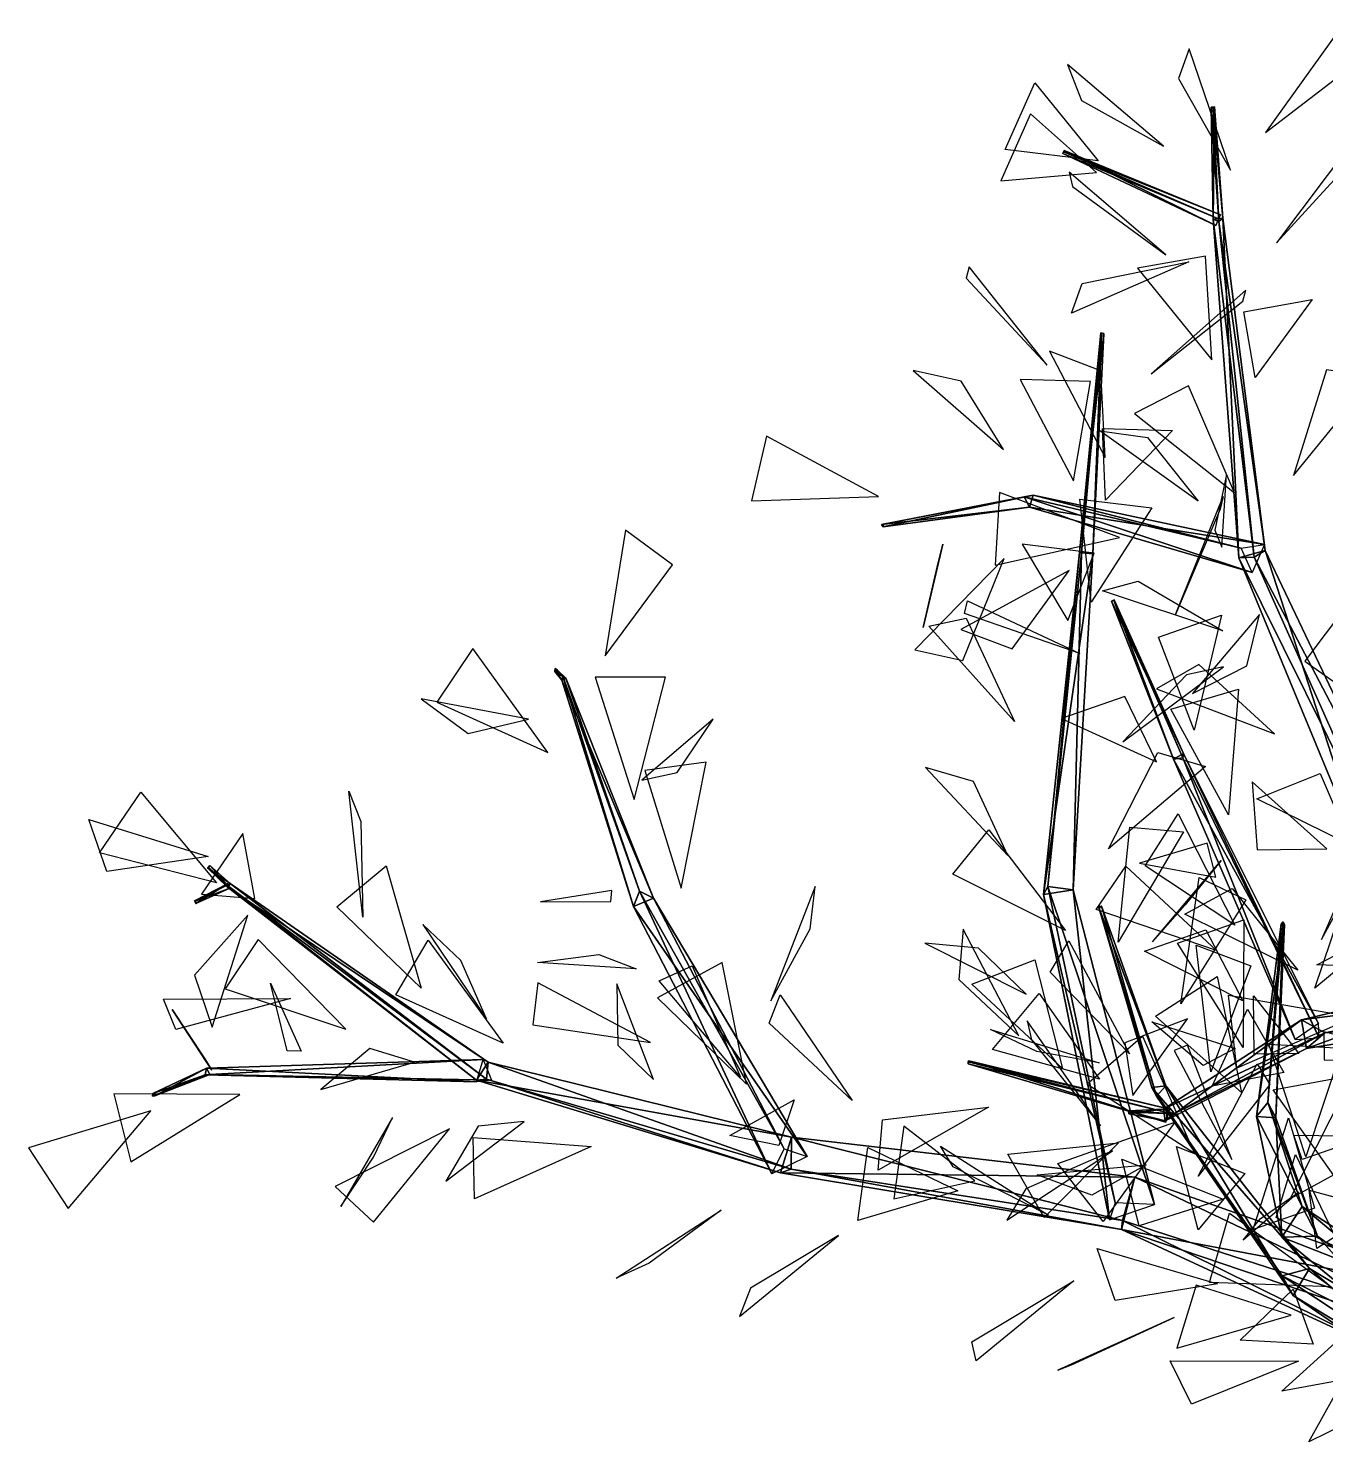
# Model space of a CAD drawing. Extents: x -154 to 171, y -158 to 169.
# Drawn here: x -90.1 to -37.2, y 108.6 to 166.5 of the extents above; entities that cross this region are included whole.
import ezdxf

# ---------------------------------------------------------------- set-up
doc = ezdxf.new("R2010")
doc.units = 0
doc.layers.add('Branches', color=15, linetype='CONTINUOUS')
doc.layers.add('Leaves', color=3, linetype='CONTINUOUS')

msp = doc.modelspace()

# ---------------------------------------------------------------- linework, layer by layer
at = {"layer": 'Branches', "color": 15}
for points in [[(-41.766441, 163.339081, 108.998787), (-41.894848, 163.324982, 108.985062), (-41.820652, 158.766113, 111.701271)], [(-41.766441, 163.339081, 108.998787), (-41.81424, 163.276627, 108.895401), (-41.894848, 163.324982, 108.985062)], [(-41.894848, 163.324982, 108.985062), (-41.578175, 158.671066, 111.402878), (-41.820652, 158.766113, 111.701271)], [(-41.894848, 163.324982, 108.985062), (-41.81424, 163.276627, 108.895401), (-41.578175, 158.671066, 111.402878)], [(-41.766441, 163.339081, 108.998787), (-41.820652, 158.766113, 111.701271), (-41.425556, 158.812912, 111.744568)], [(-41.81424, 163.276627, 108.895401), (-41.766441, 163.339081, 108.998787), (-41.425556, 158.812912, 111.744568)], [(-41.81424, 163.276627, 108.895401), (-41.425556, 158.812912, 111.744568), (-41.578175, 158.671066, 111.402878)], [(-47.87743, 161.565186, 111.870399), (-47.92968, 161.447098, 111.856171), (-41.707619, 158.514618, 111.728401)], [(-47.90173, 161.518799, 111.751511), (-47.92968, 161.447098, 111.856171), (-47.87743, 161.565186, 111.870399)], [(-47.92968, 161.447098, 111.856171), (-47.90173, 161.518799, 111.751511), (-41.603592, 158.781448, 111.338959)], [(-47.92968, 161.447098, 111.856171), (-41.603592, 158.781448, 111.338959), (-41.707619, 158.514618, 111.728401)], [(-47.90173, 161.518799, 111.751511), (-47.87743, 161.565186, 111.870399), (-41.513172, 158.954025, 111.781364)], [(-47.90173, 161.518799, 111.751511), (-41.513172, 158.954025, 111.781364), (-41.603592, 158.781448, 111.338959)], [(-47.87743, 161.565186, 111.870399), (-41.707619, 158.514618, 111.728401), (-41.513172, 158.954025, 111.781364)], [(-41.425556, 158.812912, 111.744568), (-41.820652, 158.766113, 111.701271), (-40.775837, 144.988373, 114.661674)], [(-41.820652, 158.766113, 111.701271), (-40.149818, 145.017029, 113.750488), (-40.775837, 144.988373, 114.661674)], [(-41.820652, 158.766113, 111.701271), (-41.578175, 158.671066, 111.402878), (-40.149818, 145.017029, 113.750488)], [(-41.578175, 158.671066, 111.402878), (-41.425556, 158.812912, 111.744568), (-39.701927, 145.287689, 114.737808)], [(-41.578175, 158.671066, 111.402878), (-39.701927, 145.287689, 114.737808), (-40.149818, 145.017029, 113.750488)], [(-41.425556, 158.812912, 111.744568), (-40.775837, 144.988373, 114.661674), (-39.701927, 145.287689, 114.737808)], [(-46.381989, 154.137344, 163.462784), (-47.181286, 145.193237, 164.501862), (-47.260357, 145.194244, 165.091431)], [(-46.263184, 154.12001, 163.413193), (-46.381989, 154.137344, 163.462784), (-47.260357, 145.194244, 165.091431)], [(-46.263184, 154.12001, 163.413193), (-47.260357, 145.194244, 165.091431), (-46.714787, 145.150589, 164.858414)], [(-46.381989, 154.137344, 163.462784), (-46.367218, 154.116043, 163.335495), (-47.181286, 145.193237, 164.501862)], [(-46.367218, 154.116043, 163.335495), (-46.714787, 145.150589, 164.858414), (-47.181286, 145.193237, 164.501862)], [(-46.367218, 154.116043, 163.335495), (-46.263184, 154.12001, 163.413193), (-46.714787, 145.150589, 164.858414)], [(-46.381989, 154.137344, 163.462784), (-46.263184, 154.12001, 163.413193), (-46.367218, 154.116043, 163.335495)], [(-55.234238, 146.357941, 98.934296), (-55.315758, 146.343124, 99.03434), (-49.509022, 147.472137, 104.192085)], [(-55.315758, 146.343124, 99.03434), (-49.292522, 147.051315, 103.962341), (-49.509022, 147.472137, 104.192085)], [(-55.255325, 146.239777, 98.98394), (-49.139309, 147.538834, 103.816025), (-49.292522, 147.051315, 103.962341)], [(-55.255325, 146.239777, 98.98394), (-55.234238, 146.357941, 98.934296), (-49.139309, 147.538834, 103.816025)], [(-55.234238, 146.357941, 98.934296), (-49.509022, 147.472137, 104.192085), (-49.139309, 147.538834, 103.816025)], [(-49.139309, 147.538834, 103.816025), (-49.509022, 147.472137, 104.192085), (-40.677513, 145.382629, 114.855431)], [(-49.509022, 147.472137, 104.192085), (-40.22411, 144.388275, 114.242371), (-40.677513, 145.382629, 114.855431)], [(-49.509022, 147.472137, 104.192085), (-49.292522, 147.051315, 103.962341), (-40.22411, 144.388275, 114.242371)], [(-49.292522, 147.051315, 103.962341), (-49.139309, 147.538834, 103.816025), (-39.72596, 145.522217, 114.05217)], [(-49.139309, 147.538834, 103.816025), (-40.677513, 145.382629, 114.855431), (-39.72596, 145.522217, 114.05217)], [(-55.315758, 146.343124, 99.03434), (-55.255325, 146.239777, 98.98394), (-49.292522, 147.051315, 103.962341)], [(-49.292522, 147.051315, 103.962341), (-39.72596, 145.522217, 114.05217), (-40.22411, 144.388275, 114.242371)], [(-55.234238, 146.357941, 98.934296), (-55.255325, 146.239777, 98.98394), (-55.315758, 146.343124, 99.03434)], [(-47.260357, 145.194244, 165.091431), (-48.548626, 131.602753, 161.696472), (-48.726814, 131.270508, 162.953232)], [(-46.714787, 145.150589, 164.858414), (-47.260357, 145.194244, 165.091431), (-48.726814, 131.270508, 162.953232)], [(-46.714787, 145.150589, 164.858414), (-48.726814, 131.270508, 162.953232), (-47.520107, 131.468781, 162.477722)], [(-47.260357, 145.194244, 165.091431), (-47.181286, 145.193237, 164.501862), (-48.548626, 131.602753, 161.696472)], [(-47.181286, 145.193237, 164.501862), (-47.520107, 131.468781, 162.477722), (-48.548626, 131.602753, 161.696472)], [(-47.181286, 145.193237, 164.501862), (-46.714787, 145.150589, 164.858414), (-47.520107, 131.468781, 162.477722)], [(-39.701927, 145.287689, 114.737808), (-40.775837, 144.988373, 114.661674), (-35.380985, 131.973358, 116.140594)], [(-40.775837, 144.988373, 114.661674), (-40.149818, 145.017029, 113.750488), (-34.42149, 132.181732, 114.613266)], [(-40.775837, 144.988373, 114.661674), (-34.42149, 132.181732, 114.613266), (-35.380985, 131.973358, 116.140594)], [(-40.149818, 145.017029, 113.750488), (-39.701927, 145.287689, 114.737808), (-33.812469, 132.924393, 116.17646)], [(-40.149818, 145.017029, 113.750488), (-33.812469, 132.924393, 116.17646), (-34.42149, 132.181732, 114.613266)], [(-39.701927, 145.287689, 114.737808), (-35.380985, 131.973358, 116.140594), (-33.812469, 132.924393, 116.17646)], [(-45.949974, 143.217834, 203.363464), (-45.840073, 143.271515, 203.319717), (-43.029171, 137.011444, 202.179077)], [(-45.85392, 143.245865, 203.446304), (-45.840073, 143.271515, 203.319717), (-45.949974, 143.217834, 203.363464)], [(-45.85392, 143.245865, 203.446304), (-45.949974, 143.217834, 203.363464), (-43.423798, 136.78067, 202.333801)], [(-45.949974, 143.217834, 203.363464), (-43.029171, 137.011444, 202.179077), (-43.423798, 136.78067, 202.333801)], [(-45.840073, 143.271515, 203.319717), (-45.85392, 143.245865, 203.446304), (-43.047024, 136.844193, 202.63681)], [(-45.85392, 143.245865, 203.446304), (-43.423798, 136.78067, 202.333801), (-43.047024, 136.844193, 202.63681)], [(-45.840073, 143.271515, 203.319717), (-43.047024, 136.844193, 202.63681), (-43.029171, 137.011444, 202.179077)], [(-68.601494, 140.471466, 141.467621), (-68.620674, 140.350357, 141.424698), (-68.332603, 140.009369, 142.193436)], [(-68.601494, 140.471466, 141.467621), (-68.506622, 140.409149, 141.404449), (-68.620674, 140.350357, 141.424698)], [(-68.620674, 140.350357, 141.424698), (-68.506622, 140.409149, 141.404449), (-68.174171, 140.080231, 142.181503)], [(-68.620674, 140.350357, 141.424698), (-68.174171, 140.080231, 142.181503), (-68.332603, 140.009369, 142.193436)], [(-68.601494, 140.471466, 141.467621), (-68.332603, 140.009369, 142.193436), (-68.298546, 140.160706, 142.276138)], [(-68.506622, 140.409149, 141.404449), (-68.601494, 140.471466, 141.467621), (-68.298546, 140.160706, 142.276138)], [(-68.506622, 140.409149, 141.404449), (-68.298546, 140.160706, 142.276138), (-68.174171, 140.080231, 142.181503)], [(-68.298546, 140.160706, 142.276138), (-68.332603, 140.009369, 142.193436), (-65.420807, 130.78476, 152.292175)], [(-68.332603, 140.009369, 142.193436), (-68.174171, 140.080231, 142.181503), (-64.607391, 131.127914, 152.251358)], [(-68.332603, 140.009369, 142.193436), (-64.607391, 131.127914, 152.251358), (-65.420807, 130.78476, 152.292175)], [(-68.298546, 140.160706, 142.276138), (-65.420807, 130.78476, 152.292175), (-65.176033, 131.412338, 152.878433)], [(-68.174171, 140.080231, 142.181503), (-68.298546, 140.160706, 142.276138), (-65.176033, 131.412338, 152.878433)], [(-68.174171, 140.080231, 142.181503), (-65.176033, 131.412338, 152.878433), (-64.607391, 131.127914, 152.251358)], [(-43.423798, 136.78067, 202.333801), (-43.029171, 137.011444, 202.179077), (-37.524113, 126.020569, 195.545959)], [(-43.047024, 136.844193, 202.63681), (-43.423798, 136.78067, 202.333801), (-38.478745, 125.368729, 195.900208)], [(-43.029171, 137.011444, 202.179077), (-43.047024, 136.844193, 202.63681), (-37.497738, 125.435555, 196.603683)], [(-43.047024, 136.844193, 202.63681), (-38.478745, 125.368729, 195.900208), (-37.497738, 125.435555, 196.603683)], [(-43.029171, 137.011444, 202.179077), (-37.497738, 125.435555, 196.603683), (-37.524113, 126.020569, 195.545959)], [(-43.423798, 136.78067, 202.333801), (-37.524113, 126.020569, 195.545959), (-38.478745, 125.368729, 195.900208)], [(-82.757439, 132.363876, 170.383514), (-82.669128, 132.45549, 170.409622), (-81.83976, 131.725998, 170.30661)], [(-82.669128, 132.45549, 170.409622), (-82.757439, 132.363876, 170.383514), (-82.721947, 132.386749, 170.506363)], [(-82.721947, 132.386749, 170.506363), (-82.757439, 132.363876, 170.383514), (-81.963867, 131.591385, 170.269501)], [(-82.757439, 132.363876, 170.383514), (-81.83976, 131.725998, 170.30661), (-81.963867, 131.591385, 170.269501)], [(-82.669128, 132.45549, 170.409622), (-82.721947, 132.386749, 170.506363), (-81.895287, 131.608017, 170.440399)], [(-82.721947, 132.386749, 170.506363), (-81.963867, 131.591385, 170.269501), (-81.895287, 131.608017, 170.440399)], [(-82.669128, 132.45549, 170.409622), (-81.895287, 131.608017, 170.440399), (-81.83976, 131.725998, 170.30661)], [(-83.292358, 131.024063, 170.485672), (-81.90213, 131.681717, 170.452377), (-81.945389, 131.70929, 170.25029)], [(-83.23381, 130.915085, 170.525284), (-83.292358, 131.024063, 170.485672), (-81.945389, 131.70929, 170.25029)], [(-83.292358, 131.024063, 170.485672), (-83.265419, 131.006882, 170.611588), (-81.90213, 131.681717, 170.452377)], [(-83.265419, 131.006882, 170.611588), (-81.851387, 131.534393, 170.313858), (-81.90213, 131.681717, 170.452377)], [(-83.23381, 130.915085, 170.525284), (-81.945389, 131.70929, 170.25029), (-81.851387, 131.534393, 170.313858)], [(-81.963867, 131.591385, 170.269501), (-81.83976, 131.725998, 170.30661), (-71.331169, 124.453972, 164.811783)], [(-81.895287, 131.608017, 170.440399), (-81.963867, 131.591385, 170.269501), (-71.803192, 123.718521, 164.580231)], [(-81.83976, 131.725998, 170.30661), (-81.895287, 131.608017, 170.440399), (-71.401779, 123.753601, 165.379059)], [(-81.895287, 131.608017, 170.440399), (-71.803192, 123.718521, 164.580231), (-71.401779, 123.753601, 165.379059)], [(-81.83976, 131.725998, 170.30661), (-71.401779, 123.753601, 165.379059), (-71.331169, 124.453972, 164.811783)], [(-48.726814, 131.270508, 162.953232), (-48.548626, 131.602753, 161.696472), (-45.802326, 118.727348, 156.942734)], [(-48.548626, 131.602753, 161.696472), (-44.209473, 118.657738, 158.209351), (-45.802326, 118.727348, 156.942734)], [(-48.548626, 131.602753, 161.696472), (-47.520107, 131.468781, 162.477722), (-44.209473, 118.657738, 158.209351)], [(-83.292358, 131.024063, 170.485672), (-83.23381, 130.915085, 170.525284), (-83.265419, 131.006882, 170.611588)], [(-83.265419, 131.006882, 170.611588), (-83.23381, 130.915085, 170.525284), (-81.851387, 131.534393, 170.313858)], [(-81.963867, 131.591385, 170.269501), (-71.331169, 124.453972, 164.811783), (-71.803192, 123.718521, 164.580231)], [(-65.176033, 131.412338, 152.878433), (-65.420807, 130.78476, 152.292175), (-59.786705, 119.899277, 159.05687)], [(-65.420807, 130.78476, 152.292175), (-64.607391, 131.127914, 152.251358), (-58.34399, 120.613106, 158.91658)], [(-65.176033, 131.412338, 152.878433), (-59.786705, 119.899277, 159.05687), (-59.278503, 120.924904, 160.19725)], [(-64.607391, 131.127914, 152.251358), (-65.176033, 131.412338, 152.878433), (-59.278503, 120.924904, 160.19725)], [(-64.607391, 131.127914, 152.251358), (-59.278503, 120.924904, 160.19725), (-58.34399, 120.613106, 158.91658)], [(-47.520107, 131.468781, 162.477722), (-48.726814, 131.270508, 162.953232), (-46.04134, 118.03286, 158.841919)], [(-48.726814, 131.270508, 162.953232), (-45.802326, 118.727348, 156.942734), (-46.04134, 118.03286, 158.841919)], [(-47.520107, 131.468781, 162.477722), (-46.04134, 118.03286, 158.841919), (-44.209473, 118.657738, 158.209351)], [(-65.420807, 130.78476, 152.292175), (-58.34399, 120.613106, 158.91658), (-59.786705, 119.899277, 159.05687)], [(-46.489033, 130.7883, 164.710693), (-46.366917, 130.796768, 164.754166), (-43.743614, 123.482468, 159.524521)], [(-46.489033, 130.7883, 164.710693), (-46.45369, 130.724167, 164.817993), (-46.366917, 130.796768, 164.754166)], [(-46.489033, 130.7883, 164.710693), (-43.743614, 123.482468, 159.524521), (-44.309113, 123.423882, 159.300018)], [(-46.45369, 130.724167, 164.817993), (-46.489033, 130.7883, 164.710693), (-44.309113, 123.423882, 159.300018)], [(-46.366917, 130.796768, 164.754166), (-46.45369, 130.724167, 164.817993), (-44.119198, 123.072372, 159.762619)], [(-46.45369, 130.724167, 164.817993), (-44.309113, 123.423882, 159.300018), (-44.119198, 123.072372, 159.762619)], [(-46.366917, 130.796768, 164.754166), (-44.119198, 123.072372, 159.762619), (-43.743614, 123.482468, 159.524521)], [(-39.039391, 130.075699, 195.553558), (-39.583298, 122.812691, 184.940292), (-40.046993, 122.240829, 185.232254)], [(-38.910229, 130.061981, 195.555527), (-39.039391, 130.075699, 195.553558), (-40.046993, 122.240829, 185.232254)], [(-38.910229, 130.061981, 195.555527), (-40.046993, 122.240829, 185.232254), (-39.258423, 122.186722, 185.282333)], [(-39.039391, 130.075699, 195.553558), (-38.964252, 130.158539, 195.487457), (-39.583298, 122.812691, 184.940292)], [(-38.964252, 130.158539, 195.487457), (-39.258423, 122.186722, 185.282333), (-39.583298, 122.812691, 184.940292)], [(-38.964252, 130.158539, 195.487457), (-38.910229, 130.061981, 195.555527), (-39.258423, 122.186722, 185.282333)], [(-39.039391, 130.075699, 195.553558), (-38.910229, 130.061981, 195.555527), (-38.964252, 130.158539, 195.487457)], [(-38.211315, 126.178215, 195.887695), (-27.447754, 127.556717, 186.788177), (-28.632271, 128.447495, 185.570236)], [(-38.016937, 125.001213, 195.748093), (-38.211315, 126.178215, 195.887695), (-28.632271, 128.447495, 185.570236)], [(-38.016937, 125.001213, 195.748093), (-28.632271, 128.447495, 185.570236), (-28.599394, 126.53257, 185.679535)], [(-38.211315, 126.178215, 195.887695), (-37.272339, 125.645424, 196.414047), (-27.447754, 127.556717, 186.788177)], [(-37.272339, 125.645424, 196.414047), (-28.599394, 126.53257, 185.679535), (-27.447754, 127.556717, 186.788177)], [(-37.272339, 125.645424, 196.414047), (-38.016937, 125.001213, 195.748093), (-28.599394, 126.53257, 185.679535)], [(-43.835804, 122.542877, 208.278503), (-37.272339, 125.645424, 196.414047), (-38.211315, 126.178215, 195.887695)], [(-43.768753, 122.064903, 208.244507), (-43.835804, 122.542877, 208.278503), (-38.211315, 126.178215, 195.887695)], [(-43.768753, 122.064903, 208.244507), (-38.211315, 126.178215, 195.887695), (-38.016937, 125.001213, 195.748093)], [(-43.835804, 122.542877, 208.278503), (-43.412212, 122.343658, 208.400955), (-37.272339, 125.645424, 196.414047)], [(-43.412212, 122.343658, 208.400955), (-38.016937, 125.001213, 195.748093), (-37.272339, 125.645424, 196.414047)], [(-43.412212, 122.343658, 208.400955), (-43.768753, 122.064903, 208.244507), (-38.016937, 125.001213, 195.748093)], [(-84.984184, 123.182373, 154.303055), (-82.852837, 123.934097, 156.716736), (-82.796509, 124.201111, 156.59552)], [(-84.909615, 123.08049, 154.272476), (-84.984184, 123.182373, 154.303055), (-82.796509, 124.201111, 156.59552)], [(-84.909615, 123.08049, 154.272476), (-82.796509, 124.201111, 156.59552), (-82.660851, 123.955612, 156.493118)], [(-82.796509, 124.201111, 156.59552), (-82.852837, 123.934097, 156.716736), (-71.803467, 123.647217, 165.315765)], [(-82.796509, 124.201111, 156.59552), (-71.803467, 123.647217, 165.315765), (-71.533936, 124.5625, 164.957169)], [(-82.660851, 123.955612, 156.493118), (-82.796509, 124.201111, 156.59552), (-71.533936, 124.5625, 164.957169)], [(-82.660851, 123.955612, 156.493118), (-71.533936, 124.5625, 164.957169), (-71.198746, 123.716377, 164.498138)], [(-71.803192, 123.718521, 164.580231), (-71.331169, 124.453972, 164.811783), (-58.980606, 121.394829, 159.251129)], [(-71.331169, 124.453972, 164.811783), (-71.401779, 123.753601, 165.379059), (-58.994465, 120.100403, 160.227249)], [(-71.331169, 124.453972, 164.811783), (-58.994465, 120.100403, 160.227249), (-58.980606, 121.394829, 159.251129)], [(-51.758331, 124.500778, 209.688217), (-51.794861, 124.37928, 209.660309), (-43.73674, 122.011597, 208.404739)], [(-51.758331, 124.500778, 209.688217), (-51.787014, 124.468071, 209.565811), (-51.794861, 124.37928, 209.660309)], [(-51.794861, 124.37928, 209.660309), (-51.787014, 124.468071, 209.565811), (-43.70253, 122.398636, 207.992828)], [(-51.794861, 124.37928, 209.660309), (-43.70253, 122.398636, 207.992828), (-43.73674, 122.011597, 208.404739)], [(-51.787014, 124.468071, 209.565811), (-51.758331, 124.500778, 209.688217), (-43.577499, 122.541206, 208.526382)], [(-51.787014, 124.468071, 209.565811), (-43.577499, 122.541206, 208.526382), (-43.70253, 122.398636, 207.992828)], [(-51.758331, 124.500778, 209.688217), (-43.73674, 122.011597, 208.404739), (-43.577499, 122.541206, 208.526382)], [(-85.000679, 123.069061, 154.36441), (-82.660851, 123.955612, 156.493118), (-82.852837, 123.934097, 156.716736)], [(-85.000679, 123.069061, 154.36441), (-84.909615, 123.08049, 154.272476), (-82.660851, 123.955612, 156.493118)], [(-84.984184, 123.182373, 154.303055), (-85.000679, 123.069061, 154.36441), (-82.852837, 123.934097, 156.716736)], [(-82.852837, 123.934097, 156.716736), (-82.660851, 123.955612, 156.493118), (-71.198746, 123.716377, 164.498138)], [(-82.852837, 123.934097, 156.716736), (-71.198746, 123.716377, 164.498138), (-71.803467, 123.647217, 165.315765)], [(-71.401779, 123.753601, 165.379059), (-71.803192, 123.718521, 164.580231), (-59.434128, 119.942055, 158.692291)], [(-71.803192, 123.718521, 164.580231), (-58.980606, 121.394829, 159.251129), (-59.434128, 119.942055, 158.692291)], [(-71.401779, 123.753601, 165.379059), (-59.434128, 119.942055, 158.692291), (-58.994465, 120.100403, 160.227249)], [(-84.984184, 123.182373, 154.303055), (-84.909615, 123.08049, 154.272476), (-85.000679, 123.069061, 154.36441)], [(-44.309113, 123.423882, 159.300018), (-43.743614, 123.482468, 159.524521), (-37.897987, 116.052795, 149.407181)], [(-44.309113, 123.423882, 159.300018), (-37.897987, 116.052795, 149.407181), (-39.003986, 115.758804, 148.732513)], [(-44.119198, 123.072372, 159.762619), (-44.309113, 123.423882, 159.300018), (-39.003986, 115.758804, 148.732513)], [(-43.743614, 123.482468, 159.524521), (-44.119198, 123.072372, 159.762619), (-38.560684, 114.953468, 149.691559)], [(-44.119198, 123.072372, 159.762619), (-39.003986, 115.758804, 148.732513), (-38.560684, 114.953468, 149.691559)], [(-43.743614, 123.482468, 159.524521), (-38.560684, 114.953468, 149.691559), (-37.897987, 116.052795, 149.407181)], [(-45.255848, 122.471413, 215.040527), (-43.412212, 122.343658, 208.400955), (-43.835804, 122.542877, 208.278503)], [(-45.24263, 122.342278, 215.045349), (-45.255848, 122.471413, 215.040527), (-43.835804, 122.542877, 208.278503)], [(-45.255848, 122.471413, 215.040527), (-45.140163, 122.41893, 215.067688), (-43.412212, 122.343658, 208.400955)], [(-45.255848, 122.471413, 215.040527), (-45.24263, 122.342278, 215.045349), (-45.140163, 122.41893, 215.067688)], [(-45.24263, 122.342278, 215.045349), (-43.835804, 122.542877, 208.278503), (-43.768753, 122.064903, 208.244507)], [(-45.140163, 122.41893, 215.067688), (-45.24263, 122.342278, 215.045349), (-43.768753, 122.064903, 208.244507)], [(-45.140163, 122.41893, 215.067688), (-43.768753, 122.064903, 208.244507), (-43.412212, 122.343658, 208.400955)], [(-40.046993, 122.240829, 185.232254), (-39.583298, 122.812691, 184.940292), (-38.192257, 118.577217, 171.747757)], [(-39.583298, 122.812691, 184.940292), (-37.566525, 117.365837, 172.357651), (-38.192257, 118.577217, 171.747757)], [(-39.583298, 122.812691, 184.940292), (-39.258423, 122.186722, 185.282333), (-37.566525, 117.365837, 172.357651)], [(-40.046993, 122.240829, 185.232254), (-38.192257, 118.577217, 171.747757), (-39.020103, 117.332077, 171.952957)], [(-39.258423, 122.186722, 185.282333), (-40.046993, 122.240829, 185.232254), (-39.020103, 117.332077, 171.952957)], [(-39.258423, 122.186722, 185.282333), (-39.020103, 117.332077, 171.952957), (-37.566525, 117.365837, 172.357651)], [(-59.434128, 119.942055, 158.692291), (-58.980606, 121.394829, 159.251129), (-45.007393, 119.765381, 157.783234)], [(-58.980606, 121.394829, 159.251129), (-58.994465, 120.100403, 160.227249), (-45.502014, 118.010498, 159.247604)], [(-58.980606, 121.394829, 159.251129), (-45.502014, 118.010498, 159.247604), (-45.007393, 119.765381, 157.783234)], [(-58.994465, 120.100403, 160.227249), (-59.434128, 119.942055, 158.692291), (-45.543736, 117.642067, 156.963165)], [(-58.994465, 120.100403, 160.227249), (-45.543736, 117.642067, 156.963165), (-45.502014, 118.010498, 159.247604)], [(-59.434128, 119.942055, 158.692291), (-45.007393, 119.765381, 157.783234), (-45.543736, 117.642067, 156.963165)], [(-45.543736, 117.642067, 156.963165), (-45.007393, 119.765381, 157.783234), (-31.524847, 114.98703, 159.779434)], [(-45.007393, 119.765381, 157.783234), (-45.502014, 118.010498, 159.247604), (-32.446747, 113.78405, 161.750549)], [(-45.007393, 119.765381, 157.783234), (-32.446747, 113.78405, 161.750549), (-31.524847, 114.98703, 159.779434)], [(-39.020103, 117.332077, 171.952957), (-38.192257, 118.577217, 171.747757), (-32.340389, 114.710571, 159.63652)], [(-38.192257, 118.577217, 171.747757), (-31.459574, 112.949806, 160.692459), (-32.340389, 114.710571, 159.63652)], [(-38.192257, 118.577217, 171.747757), (-37.566525, 117.365837, 172.357651), (-31.459574, 112.949806, 160.692459)], [(-45.502014, 118.010498, 159.247604), (-45.543736, 117.642067, 156.963165), (-33.331745, 111.983917, 160.281326)], [(-45.502014, 118.010498, 159.247604), (-33.331745, 111.983917, 160.281326), (-32.446747, 113.78405, 161.750549)], [(-45.543736, 117.642067, 156.963165), (-32.409843, 113.186897, 158.310211), (-33.331745, 111.983917, 160.281326)], [(-45.543736, 117.642067, 156.963165), (-31.524847, 114.98703, 159.779434), (-32.409843, 113.186897, 158.310211)], [(-37.566525, 117.365837, 172.357651), (-39.020103, 117.332077, 171.952957), (-33.484924, 112.796043, 159.762161)], [(-39.020103, 117.332077, 171.952957), (-32.340389, 114.710571, 159.63652), (-33.484924, 112.796043, 159.762161)], [(-37.566525, 117.365837, 172.357651), (-33.484924, 112.796043, 159.762161), (-31.459574, 112.949806, 160.692459)], [(-39.003986, 115.758804, 148.732513), (-37.897987, 116.052795, 149.407181), (-28.258892, 110.28476, 141.26387)], [(-37.897987, 116.052795, 149.407181), (-38.560684, 114.953468, 149.691559), (-29.239241, 108.559631, 141.665939)], [(-37.897987, 116.052795, 149.407181), (-29.239241, 108.559631, 141.665939), (-28.258892, 110.28476, 141.26387)], [(-39.003986, 115.758804, 148.732513), (-28.258892, 110.28476, 141.26387), (-29.625635, 109.561333, 139.924622)], [(-38.560684, 114.953468, 149.691559), (-39.003986, 115.758804, 148.732513), (-29.625635, 109.561333, 139.924622)], [(-38.560684, 114.953468, 149.691559), (-29.625635, 109.561333, 139.924622), (-29.239241, 108.559631, 141.665939)]]:
    msp.add_3dface(points, dxfattribs=at)
at = {"layer": 'Leaves', "color": 3}
for points in [[(-39.683525, 162.292465, 110.01474), (-36.077568, 165.071533, 107.460548), (-36.640507, 166.533936, 110.018768)], [(-41.102364, 160.767227, 112.59626), (-42.793343, 165.698944, 112.858429), (-43.232311, 164.491852, 115.569557)], [(-43.84362, 161.744171, 109.412735), (-47.739986, 165.07103, 108.412582), (-47.177048, 163.608627, 105.854362)], [(-46.495411, 161.146851, 109.6745), (-50.277702, 161.600601, 106.105415), (-49.070992, 164.327469, 106.434128)], [(-46.564304, 160.669647, 113.886032), (-49.254807, 163.054276, 117.670837), (-50.461517, 160.327408, 117.342125)], [(-39.232273, 157.80658, 111.908005), (-36.006199, 161.339432, 109.819626), (-36.135887, 161.922028, 112.759651)], [(-43.741138, 157.323639, 111.80481), (-47.673782, 160.686249, 112.495598), (-47.544094, 160.103653, 109.555573)], [(-41.867847, 153.049194, 115.06575), (-42.12112, 157.269424, 118.127708), (-44.898594, 156.77774, 117.105995)], [(-48.566917, 152.824509, 163.690262), (-51.754345, 156.830811, 164.709961), (-51.867313, 156.371735, 161.747452)], [(-42.803444, 157.035202, 110.659203), (-47.585258, 154.941864, 110.612755), (-47.14629, 156.148956, 107.901627)], [(-44.344032, 152.470352, 163.584122), (-40.600307, 155.426804, 161.464233), (-40.487339, 155.88588, 164.426743)], [(-40.106323, 152.329346, 110.62355), (-40.55962, 155.004593, 106.164001), (-37.782146, 155.496277, 107.185715)], [(-46.205559, 149.06337, 106.557014), (-46.386879, 152.599197, 102.720993), (-48.475971, 153.391388, 104.723022)], [(-50.351585, 149.399124, 102.685204), (-52.079815, 152.180283, 98.619682), (-54.034035, 152.614212, 100.854126)], [(-38.546722, 148.335251, 115.4263), (-35.255524, 152.371109, 115.78669), (-37.193726, 152.63356, 118.06144)], [(-47.503635, 148.113846, 166.551193), (-46.815014, 152.159195, 169.777802), (-49.67754, 152.246719, 168.884323)], [(-40.950081, 147.628052, 115.111961), (-42.815784, 151.988098, 112.930397), (-45.022736, 150.855972, 114.617897)], [(-46.194035, 147.334183, 162.279099), (-46.326359, 150.251602, 157.952316), (-43.463833, 150.164078, 158.845795)], [(-55.440311, 147.478958, 101.298225), (-59.998863, 149.942551, 100.665512), (-60.616707, 147.302399, 101.949219)], [(-42.428215, 147.291611, 112.239487), (-46.425983, 150.15123, 110.481506), (-44.487785, 149.888779, 108.206757)], [(-41.74538, 146.113434, 108.744637), (-41.457764, 145.41745, 103.579086), (-41.27676, 148.372772, 104.062134)], [(-45.629704, 145.806061, 112.080574), (-50.515751, 147.641693, 111.996773), (-50.696754, 144.686371, 111.513725)], [(-46.784607, 143.183578, 162.056824), (-47.245289, 147.375748, 158.98053), (-44.315796, 147.020874, 159.521027)], [(-43.347767, 142.676437, 203.386658), (-41.40205, 147.48291, 202.784988), (-41.529491, 146.967896, 205.737701)], [(-66.572777, 140.987122, 143.291946), (-63.823444, 144.692963, 140.851059), (-65.735931, 146.103546, 142.682083)], [(-52.820469, 145.545944, 98.58358), (-53.626747, 142.144958, 94.706314), (-53.008904, 144.78511, 93.422607)], [(-47.738308, 142.436081, 166.735077), (-46.664951, 145.179626, 171.044464), (-49.594444, 145.5345, 170.503967)], [(-50.322182, 144.951462, 103.574669), (-53.958786, 141.23291, 103.130203), (-52.004566, 140.798981, 100.89576)], [(-47.672684, 144.467819, 106.844505), (-52.089794, 142.07164, 105.431175), (-50.000702, 141.279449, 103.429146)], [(-41.415913, 142.013184, 113.244324), (-46.316235, 143.6418, 112.479797), (-44.863346, 144.031845, 109.884232)], [(-47.250095, 141.082108, 202.940155), (-51.941235, 142.714081, 204.546356), (-51.813797, 143.229095, 201.593643)], [(-42.586819, 137.972427, 200.420319), (-44.04277, 141.748871, 197.12355), (-41.473015, 142.648041, 198.383652)], [(-39.921844, 142.679749, 113.13694), (-42.654572, 139.459351, 110.06916), (-40.44762, 140.591476, 108.38166)], [(-34.899708, 138.52681, 104.921417), (-36.425854, 142.975098, 102.655647), (-38.07988, 140.781845, 101.449905)], [(-49.897892, 138.321564, 162.278809), (-53.385509, 142.201294, 162.463776), (-51.871975, 142.524506, 159.893799)], [(-68.899513, 137.056458, 147.403152), (-71.953529, 141.286545, 147.23175), (-73.417908, 139.10672, 145.781265)], [(-45.491482, 137.489532, 164.769226), (-41.391186, 140.545517, 165.817352), (-42.90472, 140.222305, 168.387329)], [(-39.319386, 137.814163, 116.91404), (-42.399738, 140.638123, 120.042404), (-44.126438, 139.647369, 117.798096)], [(-65.393661, 135.145111, 151.461441), (-64.106651, 140.129471, 150.595566), (-66.972649, 140.120682, 151.482117)], [(-69.691689, 138.415802, 142.015152), (-74.057457, 139.243073, 139.275482), (-72.144974, 137.832489, 137.444458)], [(-44.128429, 136.680771, 204.48587), (-45.417896, 139.342773, 208.787155), (-47.987652, 138.443604, 207.527054)], [(-41.190681, 134.522781, 198.295807), (-43.536625, 138.823257, 196.49231), (-40.781475, 139.640778, 197.353012)], [(-65.078972, 135.935669, 145.230362), (-63.64138, 136.238693, 140.221207), (-62.176998, 138.418518, 141.671692)], [(-46.074902, 133.134369, 160.883362), (-44.065205, 137.05835, 158.088089), (-42.121227, 136.493011, 160.301987)], [(-63.47234, 131.541763, 155.001907), (-62.454903, 136.659164, 154.837296), (-64.950363, 136.328461, 156.469269)], [(-50.180927, 132.868164, 164.420807), (-51.57795, 135.879898, 168.449173), (-53.521927, 136.445236, 166.235275)], [(-37.184696, 133.13887, 113.246017), (-40.228912, 135.86145, 109.99482), (-40.017986, 133.091599, 108.861938)], [(-36.203194, 133.290115, 112.709496), (-40.030289, 135.174515, 109.700768), (-37.453083, 136.209671, 108.566551)], [(-82.397621, 131.750259, 168.246628), (-87.162834, 132.979782, 166.505646), (-85.481819, 135.449631, 166.233582)], [(-76.434204, 130.350555, 168.740845), (-77.009026, 135.480774, 169.515686), (-76.512161, 134.252747, 172.207352)], [(-40.939075, 130.02951, 193.839417), (-44.586765, 132.445145, 196.687057), (-43.241604, 134.558792, 195.036896)], [(-82.730965, 132.817764, 168.783447), (-86.864662, 132.214279, 165.653229), (-87.594826, 134.334274, 167.646347)], [(-45.685314, 129.339584, 159.41655), (-45.204292, 134.023209, 157.162155), (-43.020012, 133.823227, 159.208847)], [(-80.837212, 131.116745, 172.136765), (-81.31852, 133.759354, 176.612808), (-82.999535, 131.289505, 176.884872)], [(-47.828594, 129.817291, 162.786774), (-52.409, 132.10582, 163.802948), (-50.947311, 133.908936, 161.902359)], [(-41.707977, 131.976303, 202.370392), (-42.055672, 133.368286, 207.389511), (-44.810822, 132.550766, 206.528809)], [(-37.406956, 129.445206, 199.459045), (-35.2066, 133.476288, 201.94075), (-36.407219, 131.715454, 204.052139)], [(-74.065033, 127.466797, 164.441467), (-77.496437, 130.776154, 162.314575), (-75.491898, 132.446396, 163.795151)], [(-41.682323, 129.003525, 196.659576), (-46.576321, 130.664902, 197.393494), (-45.375702, 132.425735, 195.282104)], [(-44.285511, 129.347687, 165.066132), (-41.494064, 132.65596, 167.983856), (-42.955753, 130.852844, 169.884445)], [(-37.681736, 127.460457, 189.305618), (-36.02235, 132.364456, 189.974442), (-33.928982, 130.576019, 191.165771)], [(-43.130135, 126.831993, 160.183273), (-42.381256, 131.962723, 159.5793), (-40.486279, 131.061447, 161.723312)], [(-66.298843, 131.436218, 148.498489), (-69.202286, 130.984955, 144.183823), (-66.336288, 130.993744, 143.297272)], [(-59.822899, 126.949905, 154.936081), (-58.229767, 129.885147, 150.924057), (-58.025146, 131.596893, 153.379272)], [(-38.365307, 128.201508, 195.184448), (-42.967155, 130.470993, 196.144897), (-41.043304, 131.522598, 198.192566)], [(-81.119713, 130.440964, 171.901825), (-83.295883, 127.99279, 175.966385), (-82.56572, 125.872795, 173.973267)], [(-71.407852, 126.219269, 163.449188), (-72.442093, 128.592392, 158.916122), (-73.995529, 130.051804, 161.027267)], [(-40.588795, 125.051476, 185.044205), (-43.273178, 129.292221, 186.479523), (-40.564949, 130.241348, 185.605087)], [(-77.130661, 125.796844, 162.776779), (-80.701813, 129.444168, 161.684097), (-82.035629, 127.44104, 163.475296)], [(-70.720322, 125.222923, 162.413742), (-75.091316, 127.186249, 160.342575), (-73.781319, 129.415527, 161.863846)], [(-49.423061, 127.223892, 163.198868), (-51.375942, 129.093475, 167.664398), (-53.560223, 129.293457, 165.617706)], [(-49.733002, 125.525215, 210.81897), (-51.994694, 129.86171, 212.643707), (-52.17593, 127.811188, 214.826019)], [(-45.227924, 124.788338, 207.552917), (-48.450943, 128.112, 205.141403), (-47.687817, 129.388474, 207.746826)], [(-40.607277, 126.951416, 200.090363), (-44.615475, 128.972809, 202.754623), (-42.115932, 129.83403, 204.172577)], [(-33.450733, 128.269028, 114.096077), (-37.590237, 128.419235, 110.919296), (-35.292679, 129.605469, 109.398087)], [(-65.311516, 128.251663, 151.522873), (-69.324898, 128.502838, 148.19426), (-66.829437, 128.833542, 146.562286)], [(-41.909466, 124.064445, 157.27681), (-42.501675, 129.21373, 157.896637), (-40.284969, 128.373459, 159.735153)], [(-60.811939, 123.556519, 160.690277), (-61.807236, 128.510513, 162.000748), (-64.435928, 127.065224, 162.034042)], [(-61.059532, 123.842369, 159.591904), (-64.370262, 127.767494, 158.652481), (-63.0294, 128.377487, 161.2659)], [(-47.945518, 124.199898, 157.155014), (-51.645493, 127.633102, 155.823395), (-49.081779, 128.616623, 154.615067)], [(-78.953285, 124.899887, 156.824997), (-79.513451, 124.907135, 151.634995), (-80.198395, 127.670853, 152.579834)], [(-64.724045, 125.251205, 156.528854), (-69.313126, 127.684547, 157.047638), (-69.517746, 125.972801, 154.592422)], [(-64.604218, 123.739822, 164.379242), (-66.101212, 127.635643, 167.514786), (-66.05381, 125.148796, 169.192093)], [(-40.660404, 123.215523, 180.956665), (-44.164448, 126.326385, 183.257568), (-41.652782, 127.937592, 182.948456)], [(-79.38092, 127.040428, 167.774597), (-84.052628, 125.782341, 169.734818), (-84.549492, 127.010368, 167.043152)], [(-56.51379, 122.884766, 157.954849), (-59.889442, 126.043579, 155.530624), (-59.445957, 127.19236, 158.266251)], [(-46.448105, 123.764267, 213.21138), (-50.804512, 124.961517, 215.826401), (-48.901917, 127.245758, 216.22934)], [(-36.057678, 126.282326, 190.03804), (-40.849014, 124.210899, 189.990341), (-41.19648, 127.181686, 190.222061)], [(-40.143299, 124.780762, 205.424591), (-40.172485, 127.155022, 210.073471), (-38.328621, 124.801338, 210.319138)], [(-82.872025, 124.584724, 153.877838), (-82.5858, 124.130318, 148.685379), (-84.203735, 126.593353, 149.247284)], [(-41.858631, 123.477005, 209.134628), (-40.414097, 126.615288, 213.048004), (-38.933338, 124.033173, 213.422211)], [(-46.403595, 121.862289, 158.977768), (-49.394352, 126.135178, 158.759094), (-49.215927, 125.354889, 161.650345)], [(-45.081329, 123.095955, 162.333389), (-42.853214, 126.21595, 165.876144), (-45.416927, 125.23243, 167.084473)], [(-40.92255, 125.011665, 191.324112), (-42.222015, 124.309715, 196.330978), (-44.315384, 126.09816, 195.139648)], [(-46.454002, 124.417915, 162.106277), (-48.99184, 124.88398, 166.644135), (-50.886818, 125.785255, 164.500122)], [(-42.57206, 120.738953, 152.598862), (-46.954884, 123.556435, 152.919281), (-44.690598, 125.509277, 152.675491)], [(-32.362984, 124.417953, 118.901779), (-37.314083, 125.683853, 119.966736), (-37.292458, 124.550247, 117.18924)], [(-74.330383, 124.448181, 168.206024), (-76.1455, 125.010963, 173.067978), (-78.15004, 123.340721, 171.587402)], [(-41.060802, 120.486961, 158.947159), (-42.853325, 125.149803, 157.432297), (-43.400803, 124.929871, 160.373703)], [(-38.040234, 120.596481, 171.497528), (-39.549297, 125.182053, 173.48381), (-36.576332, 125.019836, 173.851456)], [(-42.431484, 119.804543, 157.862427), (-40.020466, 124.386192, 157.194977), (-39.505512, 123.545807, 160.028458)], [(-36.438431, 119.18586, 167.063065), (-39.369549, 123.327538, 168.289856), (-36.643375, 123.830727, 169.436493)], [(-81.442726, 123.135559, 160.181107), (-86.568718, 123.156044, 161.167908), (-85.883774, 120.392326, 160.223068)], [(-59.498089, 121.052277, 155.714813), (-61.498745, 121.466866, 150.911118), (-58.870052, 122.912155, 150.877823)], [(-36.502449, 123.173462, 196.016449), (-36.752895, 119.942329, 200.108765), (-38.676746, 118.890724, 198.061096)], [(-85.063293, 122.472206, 156.828278), (-90.050217, 120.956978, 157.119324), (-88.432281, 118.493942, 156.557419)], [(-50.96162, 122.619949, 207.987122), (-55.453987, 120.059685, 207.270416), (-55.272751, 122.110207, 205.088104)], [(-75.223907, 122.199387, 160.173538), (-77.338913, 118.579796, 157.063019), (-76.005096, 120.582924, 155.27182)], [(-69.863358, 122.038353, 166.342484), (-71.743011, 121.840912, 171.208481), (-73.053009, 119.611641, 169.68721)], [(-51.522964, 119.626511, 161.788849), (-54.413177, 121.844177, 165.527649), (-54.820248, 118.881546, 165.766663)], [(-43.379025, 122.007996, 203.145111), (-46.29884, 117.971466, 204.704315), (-48.142704, 120.32515, 204.458649)], [(-38.74453, 122.188156, 199.699799), (-37.685333, 118.504478, 203.243607), (-40.184875, 117.643257, 201.825653)], [(-72.905273, 121.737747, 165.445343), (-77.55719, 119.392365, 165.775208), (-76.003754, 117.932961, 163.664063)], [(-67.139709, 121.024124, 160.4245), (-71.893364, 118.89418, 160.083786), (-71.940765, 121.381027, 158.406479)], [(-45.671894, 121.16861, 208.295486), (-48.691231, 118.126137, 211.274918), (-50.171989, 120.708252, 210.900711)], [(-38.524502, 121.478065, 187.558914), (-35.480194, 121.439346, 191.799271), (-38.188423, 120.490219, 192.673706)], [(-52.215416, 119.216217, 155.523743), (-56.287857, 118.011955, 152.488129), (-55.880787, 120.974586, 152.249115)], [(-48.513836, 118.223671, 158.498962), (-52.396713, 120.195229, 161.377533), (-52.911667, 121.035614, 158.544052)], [(-45.91502, 120.844887, 209.686188), (-49.446056, 119.297432, 213.205734), (-50.209183, 118.020958, 210.600311)], [(-43.309525, 121.016846, 213.966629), (-40.52792, 119.915405, 218.244415), (-42.430515, 117.631165, 217.841476)], [(-36.59647, 116.829964, 156.029617), (-39.25127, 118.121368, 151.724472), (-38.468975, 120.69207, 153.058456)], [(-44.537579, 120.271324, 158.711929), (-46.758522, 119.030266, 163.270142), (-48.975227, 119.870544, 161.431625)], [(-41.414196, 118.87178, 177.087357), (-44.824001, 117.782547, 180.886932), (-45.532455, 120.506119, 179.84758)], [(-39.896591, 118.069763, 156.067032), (-38.32692, 119.160507, 160.924637), (-40.591206, 117.207664, 161.168427)], [(-37.900585, 119.238991, 182.654144), (-35.088467, 118.479271, 186.985977), (-37.600132, 116.868065, 187.29509)], [(-61.84465, 118.424248, 161.259354), (-64.784569, 116.265007, 164.993591), (-66.125427, 115.655006, 162.380173)], [(-37.015999, 115.301346, 162.327927), (-41.96299, 115.487312, 163.984039), (-41.15197, 118.31012, 163.372467)], [(-57.07127, 117.391144, 160.352188), (-60.658272, 115.245735, 163.479599), (-61.101757, 114.096954, 160.743973)], [(-41.642036, 115.430603, 150.282761), (-45.800926, 114.751709, 153.363785), (-46.543274, 116.863548, 151.366516)], [(-47.488106, 115.547256, 157.340378), (-51.459999, 112.287781, 158.262238), (-51.638424, 113.068069, 155.370987)], [(-38.634571, 114.144722, 162.399551), (-42.506744, 115.372223, 165.678192), (-43.28904, 112.801521, 164.344208)], [(-38.563694, 115.207977, 173.353027), (-37.746552, 112.973557, 177.999496), (-40.719517, 113.135773, 177.631851)], [(-43.400776, 114.049995, 158.030319), (-48.135231, 111.906059, 158.518677), (-47.587753, 112.125992, 155.577271)], [(-36.276001, 113.542915, 169.153214), (-36.290154, 111.55938, 173.981812), (-39.016327, 111.05619, 172.835175)], [(-38.342106, 112.28022, 146.66806), (-42.695385, 110.53286, 148.95842), (-43.562229, 112.287796, 146.684921)], [(-33.579876, 111.12149, 157.283386), (-37.917992, 108.99836, 155.302704), (-36.861137, 110.892174, 153.229889)]]:
    msp.add_3dface(points, dxfattribs=at)

doc.saveas('drawing.dxf')
